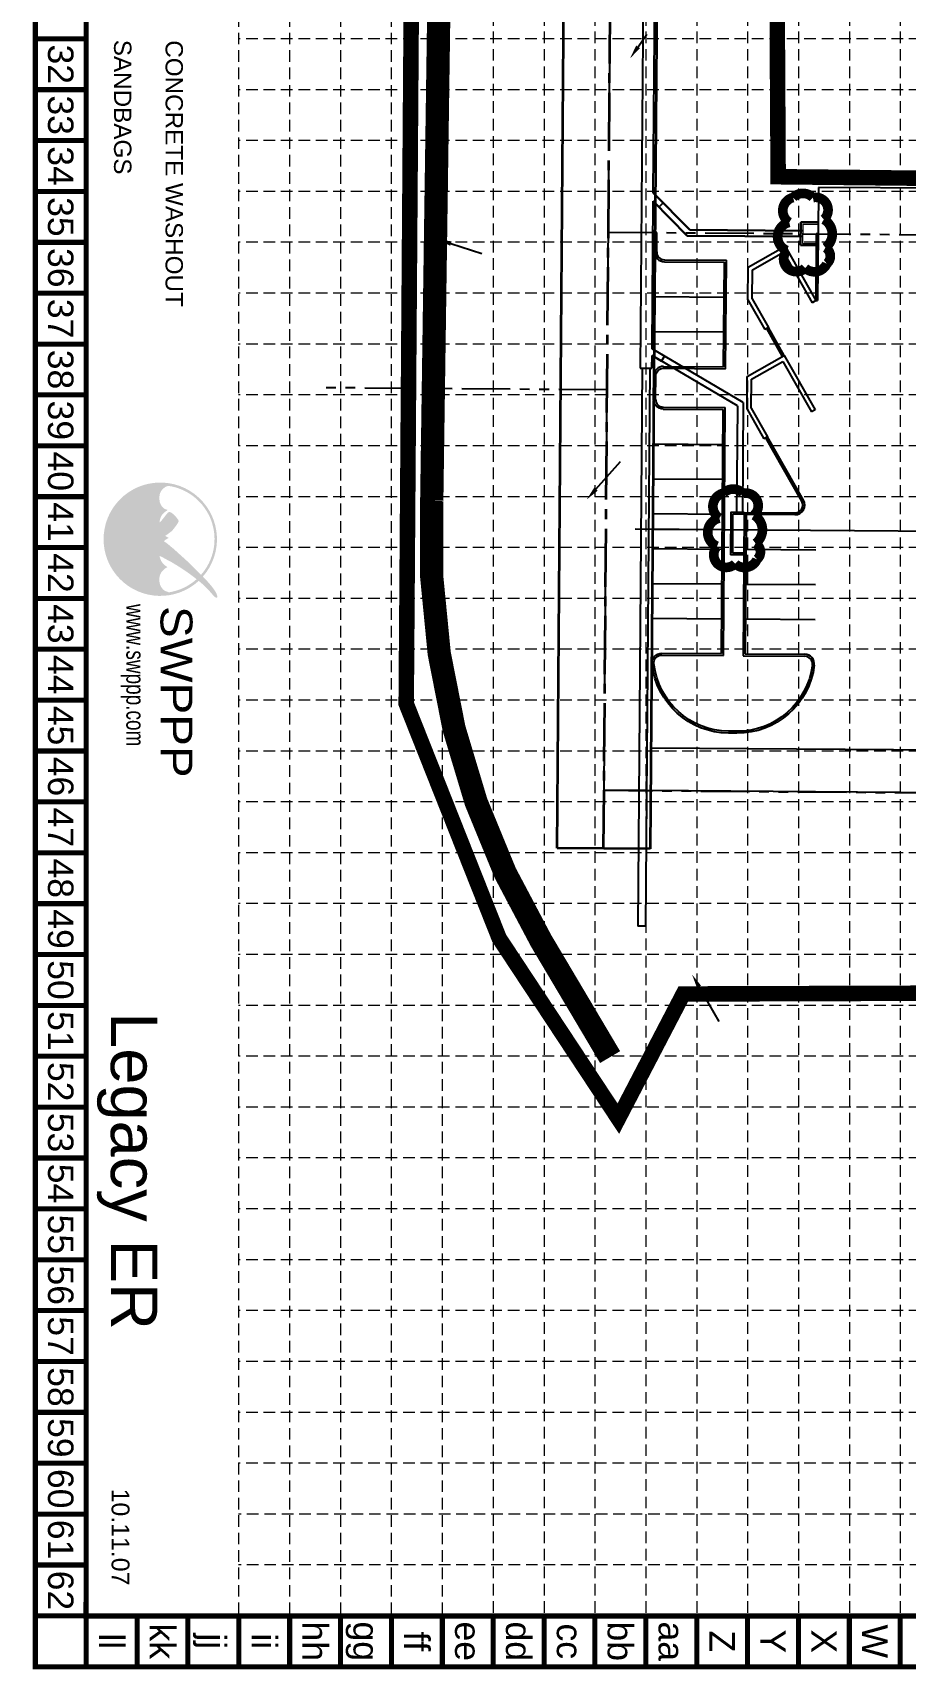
# Model space of a CAD drawing. Extents: x 2473588 to 2474115, y 7106861 to 7107703.
# Drawn here: x 2473588.4 to 2473813.4, y 7106861.4 to 7107283.7 of the extents above; entities that cross this region are included whole.
import ezdxf
from ezdxf.enums import TextEntityAlignment as Align

# ---------------------------------------------------------------- set-up
doc = ezdxf.new("R2010")
doc.units = 0
doc.header["$LTSCALE"] = 20
doc.header["$MEASUREMENT"] = 0
for name, pattern in [('HIDDEN', [0.375, 0.25, -0.125]), ('xbndy$0$PHANTOM2', [1.25, 0.625, -0.125, 0.125, -0.125, 0.125, -0.125]), ('xsite$0$CENTER2', [1.125, 0.75, -0.125, 0.125, -0.125]), ('xstm-creme$0$HIDDEN2', [0.1875, 0.125, -0.0625])]:
    doc.linetypes.add(name, pattern=pattern)
for name, color, linetype in [('BASE', 7, 'Continuous'), ('C-ANNO-GDBK', 4, 'HIDDEN'), ('Filter Fabric', 1, 'FENCE'), ('GRID', 254, 'HIDDEN'), ('LEGEND', 7, 'Continuous'), ('LOGO', 7, 'Continuous'), ('TEXT', 4, 'Continuous'), ('xbndy$0$BDY', 1, 'xbndy$0$PHANTOM2'), ('xstm$0$UT-ST-LINE', 11, 'Continuous')]:
    doc.layers.add(name, color=color, linetype=linetype)
for name, color, linetype, lineweight in [('xsite$0$C-DRIV-CNTR', 7, 'xsite$0$CENTER2', 35), ('xsite$0$C-DRIV-CURB-FACE', 182, 'Continuous', 35), ('Xsite-Huff$0$Level 31', 251, 'Continuous', 0), ('Xsite-Huff$0$Level 38', 251, 'Continuous', 0), ('Xsite-Huff$0$Level 43', 251, 'Continuous', 0), ('Xsite-Huff$0$Level 46', 251, 'Continuous', 0)]:
    doc.layers.add(name, color=color, linetype=linetype, lineweight=lineweight)
doc.styles.add("L200'", font='ARIAL.TTF', dxfattribs={"height": 0.001969})
doc.styles.add('LOGO1', font='ROCKEB.TTF', dxfattribs={"height": 25})
doc.styles.get("Standard").update_dxf_attribs({"font": 'ARIAL.TTF'})
doc.linetypes.add('FENCE', pattern='A,0.5,-0.1,["X",Standard,S=0.1,R=0,X=-0.05,Y=-0.05],-0.1', length=0.7)

# ---------------------------------------------------------------- blocks, each defined once
blk = doc.blocks.new('new logo')
at = {"layer": 'LOGO'}
h = blk.add_hatch(color=170, dxfattribs=at)
h.paths.add_polyline_path([(67.4, 44.1), (66.8, 44.7), (66.3, 45.2), (66, 45.8), (65.5, 46.4), (65.1, 47.2), (64.7, 47.9), (64.4, 48.5), (64.2, 49), (63.9, 49.6), (63.7, 50.1), (63.3, 51), (62.9, 52), (62.6, 52.8), (62.4, 53.3), (62.2, 53.7), (62.1, 54.2), (61.9, 54.7), (61.7, 55.2), (61.5, 55.7), (61.3, 56.3), (61, 56.8), (60.8, 57.4), (60.5, 57.9), (60.2, 58.5), (60, 59.1), (59.7, 59.6), (59.3, 60.2), (59, 60.8), (58.7, 61.3), (58.3, 61.9), (58, 62.4), (57.6, 62.9), (57.3, 63.4), (56.9, 63.9), (56.6, 64.3), (56.3, 64.7), (55.9, 65.1), (55.6, 65.5), (55.2, 65.9), (54.9, 66.2), (54, 66.2), (52.9, 66.3), (52, 66.5), (51.5, 66.6), (50.9, 66.8), (50.3, 67), (49.4, 67.4), (48.3, 67.9), (47.3, 68.6), (46.5, 69.3), (45.7, 70), (45, 70.8), (44.4, 71.5), (44, 72.2), (43.6, 72.7), (43.4, 72.9), (43.2, 73.2), (43.1, 73.4), (43, 73.5), (42.8, 73.7), (42.7, 73.7), (42.7, 73.8), (42.6, 73.8), (42.5, 73.7), (42.5, 73.6), (42.4, 73.5), (42.4, 73.4), (42.3, 73.2), (42.2, 72.8), (42, 72.1), (41.7, 71.5), (41.4, 70.9), (41, 70.3), (40.5, 69.8), (40, 69.2), (39.4, 68.7), (38.8, 68.2), (38.1, 67.7), (37.3, 67.3), (36.5, 66.9), (35.7, 66.6), (34.9, 66.3), (34, 66.1), (33, 66), (31.9, 65.9), (30.8, 65.9), (29.6, 65.9), (28.6, 66), (27.6, 66.1), (26.7, 66.4), (25.8, 66.7), (25, 67.1), (24.1, 67.6), (23.2, 68.2), (22.4, 68.9), (21.8, 69.5), (21.4, 69.9), (21, 70.4), (20.6, 70.9), (20.2, 71.5), (19.9, 72.1), (19.5, 72.9), (19.2, 73.8), (18.9, 74.8, -0.595729), (106.3, 106.8), (107, 107.5), (107.5, 108), (108.1, 108.6, 37.93689), (112.3, 104.5), (112.1, 104.2), (111.6, 103.7), (111.1, 103.1), (110.6, 102.5, -0.146449), (123.6, 75), (123.3, 74.5), (123.1, 74), (122.9, 73.5), (122.8, 73.1), (122.5, 72.4), (122.2, 71.7), (121.9, 71.1), (121.5, 70.5), (121.1, 70), (120.7, 69.5), (120.2, 69), (119.6, 68.6), (119, 68.1), (118.4, 67.7), (117.8, 67.4), (117.1, 67), (116.5, 66.7), (115.8, 66.5), (115, 66.3), (114.3, 66.1), (113.5, 66), (112.7, 65.9), (111.9, 65.8), (111.1, 65.8), (110.3, 65.8), (109.4, 65.9), (108.6, 66), (107.7, 66.2), (106.8, 66.4), (105.9, 66.7), (105.1, 67.1), (104.3, 67.5), (103.5, 68), (102.8, 68.6), (102.1, 69.3), (101.4, 70), (100.8, 70.7), (100.2, 71.4), (99.8, 72), (99.5, 72.5), (99.4, 72.8), (99.3, 73), (99.1, 73.2), (99, 73.4), (98.9, 73.5), (98.8, 73.6), (98.7, 73.6), (98.6, 73.6), (98.5, 73.5), (98.4, 73.4), (98.4, 73.3), (98.3, 73.2), (98.2, 73), (98.1, 72.8), (97.8, 72.4), (97.4, 71.8), (96.9, 71.1), (96.4, 70.5), (95.9, 70.1), (95.4, 69.6), (94.8, 69.1), (94.2, 68.6), (93.5, 68.2), (92.8, 67.7), (91.9, 67.3), (91, 66.9), (90.1, 66.6), (89.4, 66.4), (88.6, 66.2), (87.8, 66.1), (87.6, 65.6), (87.4, 65.1), (87.1, 64.4), (86.9, 63.8), (86.6, 63), (86.3, 62.2), (85.9, 61.3), (85.6, 60.4), (85.3, 59.5), (84.9, 58.6), (84.6, 57.7), (84.2, 56.7), (83.9, 55.8), (83.5, 54.9), (83.2, 54), (82.9, 53.2), (82.6, 52.4), (82.3, 51.6), (82.1, 51), (81.9, 50.3), (81.6, 49.8), (81.3, 48.9), (80.9, 48.1), (80.5, 47.3), (80.1, 46.6), (79.6, 45.9), (79.1, 45.4), (78.6, 44.8), (78.1, 44.3), (77.6, 43.9), (77, 43.5), (76.5, 43.1), (75.9, 42.8), (75.3, 42.6), (74.6, 42.3), (73.7, 42.1), (73, 41.9), (72.2, 41.9), (71.6, 42), (70.9, 42.2), (70.1, 42.5), (69.4, 42.8), (68.7, 43.1), (68, 43.5)])
h.paths.add_polyline_path([(71.8, 72), (70.7, 73.9), (70.1, 75.2), (69.7, 74.3), (68.7, 72.6), (67.9, 71.7), (67.9, 71.5), (68.1, 71.2), (68.3, 71), (68.4, 70.8), (68.5, 70.6), (68.7, 70.4), (68.8, 70.2), (68.9, 70.1), (69, 70), (69.1, 69.8), (69.3, 69.7), (69.4, 69.7), (69.5, 69.6), (69.6, 69.5), (69.7, 69.5), (69.8, 69.4), (69.9, 69.4), (70.1, 69.3), (70.2, 69.3), (70.3, 69.2), (70.4, 69.2), (70.5, 69.2), (70.6, 69.2), (70.8, 69.2), (70.9, 69.2), (71, 69.2), (71.1, 69.2), (71.2, 69.2), (71.3, 69.2), (71.4, 69.2), (71.5, 69.2), (71.6, 69.2), (71.7, 69.3), (71.8, 69.3), (71.9, 69.3), (72, 69.4), (72.1, 69.5), (72.2, 69.5), (72.3, 69.6), (72.5, 69.6), (72.6, 69.7), (72.7, 69.8), (72.8, 69.9), (72.9, 70), (73, 70.1), (73.1, 70.2), (73.2, 70.3), (73.3, 70.4), (72.5, 71.1)], flags=17)
blk.add_hatch(color=240, dxfattribs=at).paths.add_polyline_path([(117.7, 117.3), (118.9, 118.2), (119.8, 118.9), (120.6, 119.5), (121.3, 119.9), (121.9, 120.3), (122.4, 120.6), (122.8, 120.9), (123.1, 121.1), (123.4, 121.3), (123.7, 121.4), (124, 121.6), (124.2, 121.7), (124.4, 121.8), (124.6, 121.9), (124.8, 121.9), (125, 122), (125.2, 122.1), (125.4, 122.2), (125.6, 122.2), (125.8, 122.3), (125.9, 122.4), (126.1, 122.4), (126.3, 122.5), (126.4, 122.5), (126.6, 122.6), (126.7, 122.6), (126.8, 122.7), (126.9, 122.7), (127.1, 122.7), (127.2, 122.8), (127.3, 122.8), (127.4, 122.8), (127.5, 122.8), (127.6, 122.8), (127.7, 122.8), (127.8, 122.8), (127.9, 122.8), (128, 122.8), (128.1, 122.8), (128.1, 122.8), (128.2, 122.8), (128.3, 122.8), (128.4, 122.8), (128.4, 122.7), (128.5, 122.7), (128.5, 122.7), (128.6, 122.7), (128.6, 122.6), (128.7, 122.6), (128.7, 122.6), (128.7, 122.5), (128.7, 122.5), (128.8, 122.4), (128.8, 122.4), (128.8, 122.3), (128.8, 122.3), (128.8, 122.2), (128.8, 122.1), (128.8, 122.1), (128.8, 122), (128.8, 121.9), (128.8, 121.8), (128.8, 121.8), (128.8, 121.7), (128.8, 121.6), (128.7, 121.5), (128.7, 121.4), (128.7, 121.3), (128.6, 121.3), (128.6, 121.2), (128.5, 121.1), (128.4, 121), (128.4, 120.8), (128.3, 120.7), (128.2, 120.6), (128.1, 120.4), (128, 120.3), (127.8, 120.1), (127.7, 120), (127.6, 119.8), (127.4, 119.6), (127.3, 119.4), (127.1, 119.2), (126.8, 119), (126.6, 118.8), (126.3, 118.5), (125.9, 118.2), (125.5, 117.9), (125.1, 117.5), (124.6, 117), (124, 116.6), (123.5, 116.1), (122.9, 115.6), (122.3, 115.1), (121.7, 114.5), (121.1, 114), (120.6, 113.5), (120, 113), (119.5, 112.5), (119, 112), (118.5, 111.5), (118, 111), (117.5, 110.5), (117, 109.9), (116.5, 109.4), (116, 108.8), (115.5, 108.3), (115, 107.7), (114.5, 107.1), (114, 106.6), (113.5, 106), (113, 105.4), (112.5, 104.8), (112.1, 104.2), (111.6, 103.7), (111.1, 103.1), (110.6, 102.4), (110.1, 101.8), (109.6, 101.1), (109, 100.4), (108.5, 99.7), (107.9, 98.9), (107.3, 98.1), (106.7, 97.3), (106, 96.4), (105.4, 95.6), (104.8, 94.7), (104.2, 93.9), (103.6, 93.1), (103.1, 92.3), (102.5, 91.5), (102, 90.6), (101.4, 89.8), (100.9, 89), (100.3, 88.2), (99.8, 87.3), (99.2, 86.5), (98.6, 85.6), (98.1, 84.7), (97.5, 83.8), (96.9, 82.9), (96.4, 82), (95.9, 81.1), (95.4, 80.3), (94.9, 79.5), (94.5, 78.7), (94, 78), (93.6, 77.2), (93.2, 76.5), (92.8, 75.8), (92.4, 75), (92, 74.3), (91.6, 73.5), (91.2, 72.8), (90.8, 72), (90.4, 71.3), (90, 70.6), (89.6, 69.9), (89.3, 69.3), (89, 68.7), (88.8, 68.2), (88.5, 67.7), (88.3, 67.3), (88.1, 66.9), (88, 66.5), (87.8, 66.1), (87.6, 65.6), (87.4, 65.1), (87.1, 64.4), (86.9, 63.8), (86.6, 63), (86.3, 62.2), (85.9, 61.3), (85.6, 60.4), (85.3, 59.5), (84.9, 58.6), (84.6, 57.7), (84.2, 56.7), (83.9, 55.8), (83.5, 54.9), (83.2, 54), (82.9, 53.2), (82.6, 52.4), (82.3, 51.6), (82.1, 51), (81.9, 50.3), (81.6, 49.8), (81.4, 49.2), (81.2, 48.7), (81, 48.3), (80.8, 47.9), (80.6, 47.5), (80.4, 47.1), (80.2, 46.7), (80, 46.4), (79.7, 46.1), (79.5, 45.8), (79.2, 45.5), (79, 45.2), (78.7, 44.9), (78.5, 44.7), (78.2, 44.4), (78, 44.2), (77.7, 44), (77.4, 43.8), (77.2, 43.6), (76.9, 43.4), (76.6, 43.2), (76.3, 43), (76, 42.9), (75.7, 42.7), (75.5, 42.6), (75.2, 42.5), (74.9, 42.4), (74.6, 42.3), (74.3, 42.2), (74, 42.1), (73.8, 42.1), (73.5, 42), (73.2, 42), (73, 41.9), (72.7, 41.9), (72.5, 41.9), (72.2, 41.9), (72, 42), (71.8, 42), (71.5, 42.1), (71.3, 42.1), (71.1, 42.2), (70.8, 42.2), (70.6, 42.3), (70.4, 42.4), (70.1, 42.5), (69.9, 42.6), (69.6, 42.7), (69.4, 42.8), (69.2, 42.9), (68.9, 43), (68.7, 43.1), (68.5, 43.2), (68.2, 43.4), (68, 43.6), (67.8, 43.7), (67.6, 43.9), (67.4, 44.1), (67.2, 44.3), (67, 44.5), (66.8, 44.7), (66.6, 44.9), (66.5, 45.1), (66.3, 45.4), (66.1, 45.6), (65.9, 45.9), (65.7, 46.2), (65.4, 46.6), (65.2, 47), (65, 47.4), (64.7, 47.9), (64.4, 48.5), (64.2, 49), (63.9, 49.6), (63.7, 50.1), (63.4, 50.7), (63.2, 51.3), (63, 51.8), (62.8, 52.3), (62.6, 52.8), (62.4, 53.3), (62.2, 53.7), (62.1, 54.2), (61.9, 54.7), (61.7, 55.2), (61.5, 55.7), (61.3, 56.3), (61, 56.8), (60.8, 57.4), (60.5, 57.9), (60.2, 58.5), (60, 59.1), (59.7, 59.6), (59.3, 60.2), (59, 60.8), (58.7, 61.3), (58.3, 61.9), (58, 62.4), (57.6, 62.9), (57.3, 63.4), (56.9, 63.9), (56.6, 64.3), (56.3, 64.7), (55.9, 65.1), (55.6, 65.5), (55.2, 65.9), (54.9, 66.3), (54.5, 66.6), (54.1, 67), (53.7, 67.4), (53.3, 67.8), (52.8, 68.1), (52.4, 68.5), (51.9, 68.9), (51.4, 69.3), (50.9, 69.7), (50.5, 70), (50, 70.4), (49.5, 70.8), (49.1, 71.1), (48.7, 71.5), (48.2, 71.8), (47.8, 72.1), (47.5, 72.4), (47.1, 72.7), (46.8, 72.9), (46.6, 73.1), (46.3, 73.3), (46.1, 73.5), (45.9, 73.6), (45.7, 73.8), (45.6, 73.9), (45.5, 74), (45.3, 74.2), (45.2, 74.3), (45.1, 74.4), (45, 74.6), (45, 74.7), (44.9, 74.8), (44.8, 75), (44.8, 75.1), (44.8, 75.2), (44.7, 75.4), (44.7, 75.5), (44.7, 75.7), (44.7, 75.8), (44.7, 76), (44.7, 76.1), (44.7, 76.3), (44.8, 76.4), (44.8, 76.6), (44.9, 76.7), (44.9, 76.9), (45, 77.1), (45.1, 77.2), (45.2, 77.4), (45.3, 77.6), (45.4, 77.8), (45.6, 78), (45.7, 78.2), (45.9, 78.5), (46.1, 78.7), (46.3, 79), (46.6, 79.3), (46.8, 79.5), (47.1, 79.8), (47.3, 80.1), (47.6, 80.4), (47.9, 80.7), (48.2, 81), (48.5, 81.3), (48.8, 81.6), (49.2, 81.9), (49.5, 82.2), (49.8, 82.5), (50.1, 82.7), (50.4, 83), (50.7, 83.2), (51, 83.4), (51.2, 83.6), (51.5, 83.8), (51.7, 83.9), (51.9, 84.1), (52.1, 84.2), (52.2, 84.3), (52.4, 84.4), (52.5, 84.5), (52.7, 84.5), (52.8, 84.6), (53, 84.6), (53.1, 84.6), (53.2, 84.7), (53.3, 84.7), (53.5, 84.7), (53.6, 84.7), (53.7, 84.7), (53.8, 84.7), (54, 84.7), (54.1, 84.6), (54.2, 84.6), (54.3, 84.5), (54.5, 84.5), (54.6, 84.4), (54.7, 84.4), (54.9, 84.3), (55, 84.2), (55.2, 84.1), (55.3, 84.1), (55.5, 84), (55.7, 83.9), (55.9, 83.7), (56.1, 83.6), (56.4, 83.4), (56.7, 83.2), (57, 83), (57.3, 82.8), (57.7, 82.5), (58, 82.3), (58.4, 82), (58.8, 81.7), (59.2, 81.4), (59.6, 81.1), (60, 80.8), (60.4, 80.5), (60.8, 80.2), (61.2, 79.9), (61.5, 79.6), (61.9, 79.3), (62.3, 78.9), (62.6, 78.6), (63, 78.3), (63.3, 77.9), (63.7, 77.5), (64, 77.2), (64.3, 76.8), (64.6, 76.4), (64.9, 76), (65.2, 75.6), (65.5, 75.2), (65.8, 74.8), (66.1, 74.4), (66.4, 74), (66.7, 73.6), (66.9, 73.2), (67.2, 72.8), (67.4, 72.5), (67.6, 72.1), (67.8, 71.8), (67.9, 71.5), (68.1, 71.2), (68.3, 71), (68.4, 70.8), (68.5, 70.6), (68.7, 70.4), (68.8, 70.2), (68.9, 70.1), (69, 70), (69.1, 69.8), (69.3, 69.7), (69.4, 69.7), (69.5, 69.6), (69.6, 69.5), (69.7, 69.5), (69.8, 69.4), (69.9, 69.4), (70.1, 69.3), (70.2, 69.3), (70.3, 69.2), (70.4, 69.2), (70.5, 69.2), (70.6, 69.2), (70.8, 69.2), (70.9, 69.2), (71, 69.2), (71.1, 69.2), (71.2, 69.2), (71.3, 69.2), (71.4, 69.2), (71.5, 69.2), (71.6, 69.2), (71.7, 69.3), (71.8, 69.3), (71.9, 69.3), (72, 69.4), (72.1, 69.5), (72.2, 69.5), (72.3, 69.6), (72.5, 69.6), (72.6, 69.7), (72.7, 69.8), (72.8, 69.9), (72.9, 70), (73, 70.1), (73.1, 70.2), (73.2, 70.3), (73.3, 70.5), (73.5, 70.6), (73.6, 70.8), (73.7, 70.9), (73.9, 71.1), (74, 71.3), (74.2, 71.5), (74.3, 71.8), (74.5, 72), (74.7, 72.3), (74.9, 72.6), (75.1, 72.8), (75.3, 73.1), (75.6, 73.5), (75.8, 73.8), (76.1, 74.1), (76.4, 74.5), (76.7, 74.9), (77, 75.3), (77.3, 75.7), (77.7, 76.1), (78, 76.5), (78.4, 77), (78.8, 77.4), (79.2, 77.9), (79.6, 78.4), (80, 78.9), (80.5, 79.5), (81, 80), (81.5, 80.6), (82, 81.1), (82.5, 81.7), (83, 82.3), (83.6, 82.9), (84.1, 83.5), (84.7, 84.1), (85.2, 84.7), (85.7, 85.3), (86.2, 85.8), (86.7, 86.4), (87.2, 86.9), (87.7, 87.4), (88.1, 87.9), (88.6, 88.5), (89.1, 89), (89.5, 89.5), (90, 90.1), (90.5, 90.6), (91, 91.2), (91.5, 91.7), (92.1, 92.3), (92.6, 92.9), (93.2, 93.5), (93.8, 94.1), (94.4, 94.8), (95, 95.4), (95.6, 96), (96.3, 96.7), (96.9, 97.3), (97.6, 98), (98.2, 98.6), (98.8, 99.2), (99.4, 99.8), (100, 100.3), (100.5, 100.9), (101.1, 101.4), (101.6, 102), (102.1, 102.5), (102.7, 103.1), (103.2, 103.6), (103.7, 104.1), (104.2, 104.7), (104.8, 105.2), (105.3, 105.8), (105.9, 106.3), (106.4, 106.9), (107, 107.5), (107.5, 108), (108.1, 108.6), (108.7, 109.2), (109.3, 109.8), (109.9, 110.3), (110.4, 110.9), (111, 111.5), (111.6, 112), (112.2, 112.6), (112.8, 113.1), (113.4, 113.6), (114, 114.2), (114.6, 114.7), (115.3, 115.3), (116, 115.9), (116.8, 116.6)])
at = {"layer": 'LOGO', "style": 'LOGO1'}
for s, height, width, p in [('SWPPP', 31.32, 1.115, (137, 67)), ('www.swppp.com', 18.112, 0.77, (135, 33.4))]:
    blk.add_text(s, height=height, dxfattribs=dict(at, width=width)).set_placement(p)

msp = doc.modelspace()

# ---------------------------------------------------------------- linework, layer by layer
at = {"layer": 'BASE', "color": 9}
msp.add_line((2474100.89, 7106875.23), (2473602.14, 7106875.23), dxfattribs=at)
at = {"layer": 'BASE', "const_width": 1.31}
for points in [[(2473589.02, 7107702.11), (2473589.02, 7106862.11), (2474114.02, 7106862.11), (2474114.02, 7107702.11)], [(2473602.14, 7107689.01), (2473602.11, 7106875.19), (2474100.9, 7106875.21), (2474100.91, 7107688.84)]]:
    msp.add_lwpolyline(points, close=True, dxfattribs=at)
for points in [[(2473589.02, 7107282.11), (2473602.14, 7107282.11)], [(2473589.02, 7107268.98), (2473602.14, 7107268.98)], [(2473589.02, 7107255.86), (2473602.14, 7107255.86)], [(2473589.02, 7107242.73), (2473602.14, 7107242.73)], [(2473589.02, 7107229.61), (2473602.14, 7107229.61)], [(2473589.02, 7107216.48), (2473602.14, 7107216.48)], [(2473589.02, 7107203.36), (2473602.14, 7107203.36)], [(2473589.02, 7107190.23), (2473602.14, 7107190.23)], [(2473589.02, 7107177.11), (2473602.14, 7107177.11)], [(2473589.02, 7107163.98), (2473602.14, 7107163.98)], [(2473589.02, 7107150.86), (2473602.14, 7107150.86)], [(2473589.02, 7107137.73), (2473602.14, 7107137.73)], [(2473589.02, 7107124.61), (2473602.14, 7107124.61)], [(2473589.02, 7107111.48), (2473602.14, 7107111.48)], [(2473589.02, 7107098.36), (2473602.14, 7107098.36)], [(2473589.02, 7107085.23), (2473602.14, 7107085.23)], [(2473589.02, 7107072.11), (2473602.14, 7107072.11)], [(2473589.02, 7107058.98), (2473602.14, 7107058.98)], [(2473589.02, 7107045.86), (2473602.14, 7107045.86)], [(2473589.02, 7107032.73), (2473602.14, 7107032.73)], [(2473589.02, 7107019.61), (2473602.14, 7107019.61)], [(2473589.02, 7107006.48), (2473602.14, 7107006.48)], [(2473589.02, 7106993.36), (2473602.14, 7106993.36)], [(2473589.02, 7106980.23), (2473602.14, 7106980.23)], [(2473589.02, 7106967.11), (2473602.14, 7106967.11)], [(2473589.02, 7106953.98), (2473602.14, 7106953.98)], [(2473589.02, 7106940.86), (2473602.14, 7106940.86)], [(2473589.02, 7106927.73), (2473602.14, 7106927.73)], [(2473589.02, 7106914.61), (2473602.14, 7106914.61)], [(2473589.02, 7106901.48), (2473602.14, 7106901.48)], [(2473589.02, 7106888.36), (2473602.14, 7106888.36)], [(2473589.02, 7106875.23), (2473602.14, 7106875.23)], [(2473602.14, 7106862.11), (2473602.14, 7106875.23)], [(2473615.27, 7106862.11), (2473615.27, 7106875.23)], [(2473628.39, 7106862.11), (2473628.39, 7106875.23)], [(2473641.52, 7106862.11), (2473641.52, 7106875.23)], [(2473654.64, 7106862.11), (2473654.64, 7106875.23)], [(2473667.77, 7106862.11), (2473667.77, 7106875.23)], [(2473680.89, 7106862.11), (2473680.89, 7106875.23)], [(2473694.02, 7106862.11), (2473694.02, 7106875.23)], [(2473707.14, 7106862.11), (2473707.14, 7106875.23)], [(2473720.27, 7106862.11), (2473720.27, 7106875.23)], [(2473733.39, 7106862.11), (2473733.39, 7106875.23)], [(2473746.52, 7106862.11), (2473746.52, 7106875.23)], [(2473759.64, 7106862.11), (2473759.64, 7106875.23)], [(2473772.77, 7106862.11), (2473772.77, 7106875.23)], [(2473785.89, 7106862.11), (2473785.89, 7106875.23)], [(2473799.02, 7106862.11), (2473799.02, 7106875.23)], [(2473812.14, 7106862.11), (2473812.14, 7106875.23)]]:
    msp.add_lwpolyline(points, dxfattribs=at)
at = {"layer": 'C-ANNO-GDBK', "color": 7}
msp.add_lwpolyline([(2473744.51, 7107280.04), (2473746.79, 7107283.34)], dxfattribs=at)
msp.add_solid([(2473745, 7107279.7), (2473742.46, 7107277.07), (2473744.02, 7107280.38)], dxfattribs=at)
at = {"layer": 'Filter Fabric', "color": 200, "linetype": 'Continuous'}
msp.add_line((2473695.63, 7107433.39), (2473691.48, 7107184.04), dxfattribs=at)
at = {"layer": 'Filter Fabric'}
msp.add_line((2473724.47, 7107038.86), (2473737.16, 7107019.52), dxfattribs=at)
at = {"layer": 'Filter Fabric', "color": 200, "linetype": 'Continuous'}
msp.add_arc((2473982.43, 7107173.83), 291.13, 177.9897, 207.6184, dxfattribs=at)
at = {"layer": 'GRID', "color": 252, "linetype": 'HIDDEN', "lineweight": 0, "ltscale": 0.6}
for p, q in [((2473641.46, 7107688.69), (2473641.46, 7106874.94)), ((2473654.58, 7107688.69), (2473654.58, 7106874.94)), ((2473667.71, 7107688.69), (2473667.71, 7106874.94)), ((2473680.83, 7107688.69), (2473680.83, 7106874.94)), ((2473693.96, 7107688.69), (2473693.96, 7106874.94)), ((2473707.14, 7107688.98), (2473707.14, 7106875.23)), ((2473720.27, 7107688.98), (2473720.27, 7106875.23)), ((2473733.39, 7107688.98), (2473733.39, 7106875.23)), ((2473746.52, 7107688.98), (2473746.52, 7106875.23)), ((2473759.64, 7107688.98), (2473759.64, 7106875.23)), ((2473772.77, 7107688.98), (2473772.77, 7106875.23)), ((2473785.89, 7107688.98), (2473785.89, 7106875.23)), ((2473799.02, 7107688.98), (2473799.02, 7106875.23)), ((2473812.14, 7107688.98), (2473812.14, 7106875.23)), ((2474100.89, 7107282.11), (2473641.46, 7107282.11)), ((2474100.89, 7107268.98), (2473641.46, 7107268.98)), ((2474100.89, 7107255.86), (2473641.46, 7107255.86)), ((2474100.89, 7107242.73), (2473641.46, 7107242.73)), ((2474100.89, 7107229.61), (2473641.46, 7107229.61)), ((2474100.89, 7107216.48), (2473641.46, 7107216.48)), ((2474100.89, 7107203.36), (2473641.46, 7107203.36)), ((2474100.89, 7107190.23), (2473641.46, 7107190.23)), ((2474100.89, 7107177.11), (2473641.46, 7107177.11)), ((2474100.89, 7107163.98), (2473641.46, 7107163.98)), ((2474100.89, 7107150.86), (2473641.46, 7107150.86)), ((2474100.89, 7107137.73), (2473641.46, 7107137.73)), ((2474100.89, 7107124.61), (2473641.46, 7107124.61)), ((2474100.89, 7107111.48), (2473641.46, 7107111.48)), ((2474100.89, 7107098.36), (2473641.46, 7107098.36)), ((2474100.89, 7107085.23), (2473641.46, 7107085.23)), ((2474100.89, 7107072.11), (2473641.46, 7107072.11)), ((2474100.89, 7107058.98), (2473641.46, 7107058.98)), ((2474100.89, 7107045.86), (2473641.46, 7107045.86)), ((2474100.89, 7107032.73), (2473641.46, 7107032.73)), ((2474100.89, 7107019.61), (2473641.46, 7107019.61)), ((2474100.89, 7107006.48), (2473641.46, 7107006.48)), ((2474100.89, 7106993.36), (2473641.46, 7106993.36)), ((2474100.89, 7106980.23), (2473641.46, 7106980.23)), ((2474100.89, 7106967.11), (2473641.46, 7106967.11)), ((2474100.89, 7106953.98), (2473641.46, 7106953.98)), ((2474100.89, 7106940.86), (2473641.46, 7106940.86)), ((2474100.89, 7106927.73), (2473641.46, 7106927.73)), ((2474100.89, 7106914.61), (2473641.46, 7106914.61)), ((2474101.11, 7106901.5), (2473641.46, 7106901.5)), ((2474101.11, 7106888.38), (2473641.46, 7106888.38))]:
    msp.add_line(p, q, dxfattribs=at)
at = {"layer": 'LEGEND', "color": 170, "ltscale": 100, "const_width": 2.49}
for points in [[(2473792.44, 7107235.52, 0.520567), (2473792.44, 7107235.52, 0.765195), (2473789.61, 7107241.15, 0.417879), (2473784.51, 7107241.18, 0.6649), (2473783.53, 7107234.75, 0.744833), (2473782.92, 7107227.49, 0.975642), (2473787.59, 7107222.97, 0.520567), (2473793.21, 7107224.1, 0.520567), (2473792.84, 7107228.23, 0.540264), (2473792.44, 7107235.52)], [(2473774.42, 7107159.22, 0.520567), (2473774.42, 7107159.22, 0.765195), (2473771.59, 7107164.85, 0.417879), (2473766.49, 7107164.88, 0.6649), (2473765.5, 7107158.45, 0.744833), (2473764.89, 7107151.19, 0.975642), (2473769.56, 7107146.67, 0.520567), (2473775.19, 7107147.8, 0.520567), (2473774.81, 7107151.92, 0.540264), (2473774.42, 7107159.22)]]:
    msp.add_lwpolyline(points, format="xyb", close=True, dxfattribs=at)
at = {"layer": 'TEXT', "color": 7}
for points in [[(2473696.23, 7107229.28), (2473704.23, 7107226.72)], [(2473733.65, 7107165.93), (2473739.94, 7107173.04)], [(2473760.23, 7107037.54), (2473765.31, 7107028.56)]]:
    msp.add_lwpolyline(points, dxfattribs=at)
for points in [[(2473696.04, 7107228.7), (2473692.8, 7107230.37), (2473696.41, 7107229.85)], [(2473734.1, 7107165.53), (2473731.26, 7107163.24), (2473733.2, 7107166.33)], [(2473759.7, 7107037.25), (2473758.46, 7107040.68), (2473760.75, 7107037.84)]]:
    msp.add_solid(points, dxfattribs=at)
at = {"layer": 'xbndy$0$BDY', "color": 7}
for p, q in [((2473735.74, 7107088.22), (2473738.91, 7107496.75)), ((2473736.86, 7107232.22), (2474038.75, 7107229.87)), ((2473736.54, 7107191.52), (2473663.96, 7107192.08)), ((2473735.74, 7107088.22), (2474035.2, 7107085.89))]:
    msp.add_line(p, q, dxfattribs=at)
at = {"layer": 'xbndy$0$BDY', "color": 1, "linetype": 'xstm-creme$0$HIDDEN2', "ltscale": 6, "const_width": 4}
msp.add_lwpolyline([(2473739.42, 7107003.51), (2473708.68, 7107050.08), (2473684.7, 7107110.57), (2473687.38, 7107478.15), (2473706.13, 7107471.2), (2473733.97, 7107479.05), (2473724.33, 7107508.75), (2473743.17, 7107515), (2473754.59, 7107484.98), (2473765.74, 7107489.04), (2473779.31, 7107476.29), (2473779.31, 7107476.29), (2473780.65, 7107246.53), (2473934.27, 7107244.9, 0.366101), (2473948.67, 7107264.98), (2473977.49, 7107264.46), (2473977.47, 7107233.49), (2474052.39, 7107232.88), (2474052.38, 7107109.16), (2473951.57, 7107109.74), (2473950.74, 7107036.31), (2473756.17, 7107035.67)], format="xyb", close=True, dxfattribs=at)
at = {"layer": 'xbndy$0$BDY', "color": 200, "linetype": 'Continuous', "const_width": 6}
msp.add_lwpolyline([(2473737.3, 7107019.39), (2473719.49, 7107049.42, -0.146948), (2473691.29, 7107162.95), (2473695.22, 7107436.45, -0.220871), (2473708.15, 7107463.26, -0.906201)], format="xyb", dxfattribs=at)
at = {"layer": 'xsite$0$C-DRIV-CNTR'}
msp.add_line((2473735.62, 7107073.22), (2473738.91, 7107496.75), dxfattribs=at)
at = {"layer": 'xsite$0$C-DRIV-CURB-FACE', "color": 7}
for p, q in [((2473750.68, 7107467.35), (2473747.62, 7107073.13)), ((2473723.62, 7107073.32), (2473726.54, 7107449.19)), ((2473747.62, 7107073.13), (2473723.62, 7107073.32))]:
    msp.add_line(p, q, dxfattribs=at)
at = {"layer": 'Xsite-Huff$0$Level 31', "lineweight": -2}
msp.add_line((2474035.2, 7107085.89), (2473735.74, 7107088.22), dxfattribs=at)
at = {"layer": 'Xsite-Huff$0$Level 38', "lineweight": -2}
for p, q in [((2473791.06, 7107243.79), (2473790.97, 7107231.79)), ((2473931.06, 7107242.71), (2473791.06, 7107243.79)), ((2473748.82, 7107227.12), (2473748.86, 7107232.12)), ((2473749.36, 7107232.12), (2473748.86, 7107232.12)), ((2473749.32, 7107227.12), (2473749.36, 7107232.12)), ((2473790.47, 7107231.8), (2473790.34, 7107214.57)), ((2473790.97, 7107231.79), (2473790.47, 7107231.8)), ((2473790.97, 7107231.79), (2473790.84, 7107214.57)), ((2473772.9, 7107223.16), (2473782.45, 7107228.57)), ((2473773.99, 7107222.52), (2473782.04, 7107227.08)), ((2473782.04, 7107227.08), (2473789.44, 7107214.03)), ((2473782.45, 7107228.57), (2473790.39, 7107214.57)), ((2473751.3, 7107225.1), (2473767.3, 7107224.98)), ((2473751.3, 7107224.6), (2473766.8, 7107224.48)), ((2473766.59, 7107197.48), (2473766.8, 7107224.48)), ((2473767.08, 7107196.98), (2473767.3, 7107224.98)), ((2473772.84, 7107214.74), (2473772.9, 7107223.16)), ((2473773.93, 7107215.02), (2473773.99, 7107222.52)), ((2473748.73, 7107215.62), (2473766.73, 7107215.48)), ((2473772.84, 7107214.74), (2473777.18, 7107207.08)), ((2473773.93, 7107215.02), (2473778.13, 7107207.62)), ((2473790.39, 7107214.57), (2473789.44, 7107214.03)), ((2473790.39, 7107214.57), (2473790.84, 7107214.57)), ((2473748.66, 7107206.62), (2473766.66, 7107206.48)), ((2473778.13, 7107207.62), (2473777.18, 7107207.08)), ((2473781.8, 7107200.14), (2473777.69, 7107207.37)), ((2473782.23, 7107200.38), (2473778.13, 7107207.62)), ((2473751.08, 7107197.1), (2473767.08, 7107196.98)), ((2473751.09, 7107197.6), (2473766.59, 7107197.48)), ((2473772.68, 7107194.97), (2473782.23, 7107200.38)), ((2473773.77, 7107194.33), (2473781.82, 7107198.89)), ((2473781.82, 7107198.89), (2473789.22, 7107185.84)), ((2473782.23, 7107200.38), (2473790.17, 7107186.38)), ((2473748.52, 7107189.12), (2473748.57, 7107195.12)), ((2473749.02, 7107189.12), (2473749.07, 7107195.12)), ((2473772.62, 7107186.55), (2473772.68, 7107194.97)), ((2473773.71, 7107186.83), (2473773.77, 7107194.33)), ((2473751, 7107186.6), (2473766.5, 7107186.48)), ((2473751.01, 7107187.1), (2473767.01, 7107186.98)), ((2473766.01, 7107123.48), (2473766.5, 7107186.48)), ((2473766.51, 7107122.98), (2473767.01, 7107186.98)), ((2473772.62, 7107186.55), (2473776.96, 7107178.89)), ((2473773.71, 7107186.83), (2473777.91, 7107179.43)), ((2473790.17, 7107186.38), (2473789.22, 7107185.84)), ((2473748.43, 7107177.62), (2473766.43, 7107177.48)), ((2473777.91, 7107179.43), (2473776.96, 7107178.89)), ((2473786.75, 7107162.82), (2473777.48, 7107179.19)), ((2473787.19, 7107163.07), (2473777.91, 7107179.43)), ((2473748.36, 7107168.62), (2473766.36, 7107168.48)), ((2473748.29, 7107159.62), (2473766.29, 7107159.48)), ((2473771.91, 7107159.94), (2473771.62, 7107122.94)), ((2473771.91, 7107159.94), (2473785, 7107159.84)), ((2473772.41, 7107159.44), (2473772.13, 7107123.44)), ((2473772.41, 7107159.44), (2473784.99, 7107159.34)), ((2473748.26, 7107155.62), (2473766.26, 7107155.48)), ((2473748.22, 7107150.62), (2473766.22, 7107150.48)), ((2473772.34, 7107150.44), (2473790.34, 7107150.3)), ((2473748.15, 7107141.62), (2473766.15, 7107141.48)), ((2473772.27, 7107141.44), (2473790.27, 7107141.3)), ((2473748.08, 7107132.62), (2473766.08, 7107132.48)), ((2473772.2, 7107132.44), (2473790.2, 7107132.3)), ((2473750.62, 7107123.1), (2473766.51, 7107122.98)), ((2473750.63, 7107123.6), (2473766.01, 7107123.48)), ((2473771.62, 7107122.94), (2473787.51, 7107122.82)), ((2473772.13, 7107123.44), (2473787.51, 7107123.32)), ((2473769.97, 7107102.95), (2473767.85, 7107102.97)), ((2473769.97, 7107103.45), (2473767.86, 7107103.47))]:
    msp.add_line(p, q, dxfattribs=at)
for centre, radius, start, end in [((2473751.32, 7107227.1), 2.5, 179.5549, 269.5549), ((2473751.32, 7107227.1), 2, 179.5549, 269.5549), ((2473751.07, 7107195.1), 2.5, 89.5549, 179.5549), ((2473751.02, 7107189.1), 2, 179.5549, 269.5549), ((2473785.01, 7107161.84), 2.5, 269.5549, 29.5549), ((2473785.01, 7107161.84), 2, 269.5549, 29.5549), ((2473787.49, 7107120.82), 2.5, 352.9925, 89.5549), ((2473787.49, 7107120.82), 2, 352.9925, 89.5549)]:
    msp.add_arc(centre, radius, start, end, dxfattribs=at)
at = {"layer": 'Xsite-Huff$0$Level 38', "lineweight": -2, "extrusion": (0, 0, -1)}
for centre, radius, start, end in [((-2473751.07, 7107195.1), 2, 0.4451, 90.4451), ((-2473751.02, 7107189.1), 2.5, 270.4451, 0.4451), ((-2473750.61, 7107121.1), 2.5, 353.8826, 90.4451), ((-2473768.01, 7107122.97), 20, 270.4451, 353.8826), ((-2473750.61, 7107121.1), 2, 353.8826, 90.4451), ((-2473768.01, 7107122.97), 19.5, 270.4451, 353.8826), ((-2473770.12, 7107122.95), 19.5, 187.0075, 270.4451), ((-2473770.12, 7107122.95), 20, 187.0075, 270.4451)]:
    msp.add_arc(centre, radius, start, end, dxfattribs=at)
at = {"layer": 'Xsite-Huff$0$Level 43', "color": 5, "linetype": 'Continuous', "lineweight": 30}
for p, q in [((2473748.42, 7107240.22), (2473757.2, 7107231.31)), ((2473748.44, 7107242.35), (2473757.83, 7107232.8)), ((2473786.49, 7107234.83), (2473786.45, 7107228.83)), ((2473786.49, 7107234.83), (2473790.99, 7107234.79)), ((2473757.2, 7107231.31), (2473786.96, 7107231.08)), ((2473757.83, 7107232.8), (2473786.98, 7107232.58)), ((2473786.45, 7107228.83), (2473790.95, 7107228.79))]:
    msp.add_line(p, q, dxfattribs=at)
at = {"layer": 'Xsite-Huff$0$Level 43', "color": 5, "linetype": 'Continuous', "lineweight": 0}
for p, q in [((2473786.99, 7107234.33), (2473786.95, 7107229.33)), ((2473786.99, 7107234.33), (2473790.99, 7107234.29)), ((2473786.95, 7107229.33), (2473790.95, 7107229.29))]:
    msp.add_line(p, q, dxfattribs=at)
at = {"layer": 'Xsite-Huff$0$Level 43', "color": 5, "lineweight": -2}
for p, q in [((2473771.63, 7107188.28), (2473748.12, 7107202.1)), ((2473770.12, 7107187.43), (2473748.11, 7107200.37)), ((2473771.63, 7107188.28), (2473771.41, 7107159.44)), ((2473770.12, 7107187.43), (2473769.91, 7107159.46)), ((2473768.41, 7107159.97), (2473768.33, 7107148.97)), ((2473771.91, 7107159.94), (2473768.41, 7107159.97)), ((2473768.91, 7107159.46), (2473768.83, 7107149.46)), ((2473772.41, 7107159.44), (2473768.91, 7107159.46)), ((2473771.83, 7107148.94), (2473768.33, 7107148.97)), ((2473772.33, 7107149.44), (2473768.83, 7107149.46))]:
    msp.add_line(p, q, dxfattribs=at)
at = {"layer": 'Xsite-Huff$0$Level 46', "lineweight": -2}
for p, q in [((2473826.5, 7107154.99), (2473743.76, 7107155.64)), ((2473747.82, 7107099.21), (2473943.23, 7107097.69))]:
    msp.add_line(p, q, dxfattribs=at)
at = {"layer": 'xstm$0$UT-ST-LINE', "color": 5}
for p, q in [((2473747.15, 7107462.83), (2473745.08, 7107197.14)), ((2473748.44, 7107242.35), (2473749.52, 7107382.36)), ((2473745.58, 7107197.14), (2473744.46, 7107053.15)), ((2473747.58, 7107197.12), (2473746.46, 7107053.14)), ((2473746.46, 7107053.14), (2473744.46, 7107053.15))]:
    msp.add_line(p, q, dxfattribs=at)
at = {"layer": 'xstm$0$UT-ST-LINE', "color": 7}
for p, q in [((2473748.12, 7107202.12), (2473748.42, 7107240.22)), ((2473750.98, 7107239.76), (2473749.91, 7107238.71)), ((2473745.08, 7107197.14), (2473748.08, 7107197.12)), ((2473748.08, 7107197.12), (2473748.11, 7107200.39)), ((2473750.55, 7107198.95), (2473751.31, 7107200.24))]:
    msp.add_line(p, q, dxfattribs=at)
at = {"layer": 'xstm$0$UT-ST-LINE'}
for p, q in [((2473749.91, 7107238.71), (2473748.42, 7107240.22)), ((2473748.44, 7107242.35), (2473750.98, 7107239.76)), ((2473751.31, 7107200.24), (2473748.12, 7107202.12)), ((2473748.11, 7107200.39), (2473750.55, 7107198.95))]:
    msp.add_line(p, q, dxfattribs=at)

# ---------------------------------------------------------------- block references
at = {"layer": 'GRID', "ltscale": 500, "xscale": 0.2625000019324943, "yscale": 0.2625000000116415, "zscale": 0.2625, "rotation": 270}
msp.add_blockref('new logo', (2473603.74, 7107171.73), dxfattribs=at)

# ---------------------------------------------------------------- texts
at = {"insert": (2473620.51, 7106989.98), "char_height": 12, "width": 86.4905, "attachment_point": 2, "rotation": 270}
msp.add_mtext('Legacy ER', dxfattribs=at)
at = {"layer": 'BASE', "width": 1}
for s, height, p in [('32', 6.563, (2473595.58, 7107275.54)), ('33', 6.563, (2473595.58, 7107262.42)), ('34', 6.563, (2473595.58, 7107249.29)), ('35', 6.563, (2473595.58, 7107236.17)), ('36', 6.563, (2473595.58, 7107223.04)), ('37', 6.563, (2473595.58, 7107209.92)), ('38', 6.563, (2473595.58, 7107196.79)), ('39', 6.563, (2473595.58, 7107183.67)), ('40', 6.563, (2473595.58, 7107170.54)), ('41', 6.563, (2473595.58, 7107157.42)), ('42', 6.563, (2473595.58, 7107144.29)), ('43', 6.563, (2473595.58, 7107131.17)), ('44', 6.563, (2473595.58, 7107118.04)), ('45', 6.563, (2473595.58, 7107104.92)), ('46', 6.563, (2473595.58, 7107091.79)), ('47', 6.563, (2473595.58, 7107078.67)), ('48', 6.563, (2473595.58, 7107065.54)), ('49', 6.563, (2473595.58, 7107052.42)), ('50', 6.563, (2473595.58, 7107039.29)), ('51', 6.563, (2473595.58, 7107026.17)), ('52', 6.563, (2473595.58, 7107013.04)), ('53', 6.563, (2473595.58, 7106999.92)), ('54', 6.563, (2473595.58, 7106986.79)), ('55', 6.563, (2473595.58, 7106973.67)), ('56', 6.563, (2473595.58, 7106960.54)), ('57', 6.563, (2473595.58, 7106947.42)), ('58', 6.563, (2473595.58, 7106934.29)), ('59', 6.563, (2473595.58, 7106921.17)), ('60', 6.563, (2473595.58, 7106908.04)), ('61', 6.563, (2473595.58, 7106894.92)), ('62', 6.563, (2473595.58, 7106881.79)), ('kk', 6.562, (2473621.83, 7106868.67)), ('hh', 6.563, (2473661.2, 7106868.67)), ('gg', 6.562, (2473674.33, 7106868.67)), ('ee', 6.563, (2473700.58, 7106868.67)), ('dd', 6.563, (2473713.7, 7106868.67)), ('cc', 6.562, (2473726.83, 7106868.67)), ('bb', 6.562, (2473739.95, 7106868.67)), ('aa', 6.563, (2473753.08, 7106868.67)), ('Y', 6.56, (2473779.33, 7106868.67)), ('X', 6.56, (2473792.45, 7106868.67)), ('W', 6.56, (2473805.58, 7106868.67)), ('ll', 6.563, (2473608.7, 7106868.67)), ('jj', 6.562, (2473634.95, 7106868.67)), ('ii', 6.563, (2473648.08, 7106868.67)), ('ff', 6.562, (2473687.45, 7106868.67)), ('Z', 6.56, (2473766.2, 7106868.67))]:
    msp.add_text(s, height=height, rotation=270, dxfattribs=at).set_placement(p, align=Align.MIDDLE_CENTER)
msp.add_text('10.11.07', height=4.594, rotation=270, dxfattribs=at).set_placement((2473608.71, 7106895.57), align=Align.CENTER)
at = {"layer": 'LEGEND', "style": "L200'", "width": 1}
for s, height, p in [('SANDBAGS', 4.476, (2473609.33, 7107281.85)), ('CONCRETE WASHOUT', 4.4755, (2473622.62, 7107281.73))]:
    msp.add_text(s, height=height, rotation=270, dxfattribs=at).set_placement(p)

doc.saveas('drawing.dxf')
